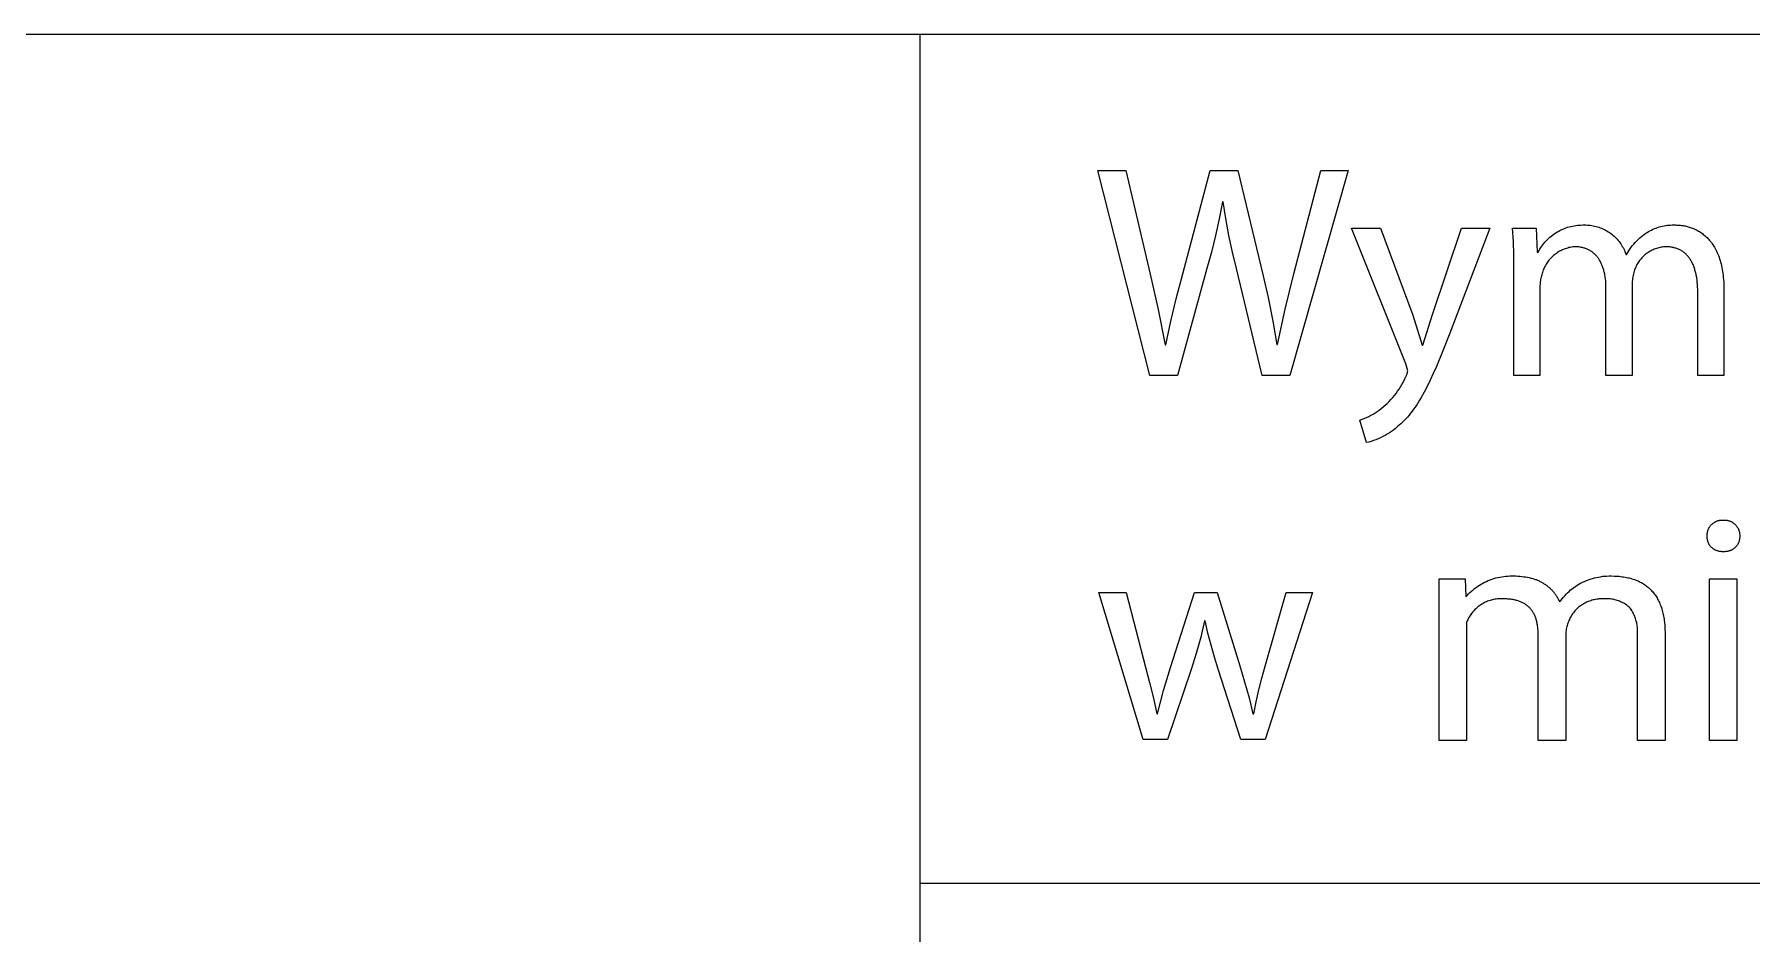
# Model space of a CAD drawing. Header units: millimetres. Extents: x -987 to 2591, y -102 to 2398.
# Drawn here: x 2170.5 to 2372.8, y 192.2 to 298.2 of the extents above; entities that cross this region are included whole.
import ezdxf

# ---------------------------------------------------------------- set-up
doc = ezdxf.new("R2010")
doc.units = ezdxf.units.MM
doc.header["$MEASUREMENT"] = 0
doc.layers.add('Domyślny', color=7, linetype='Continuous', true_color=0x000000)

msp = doc.modelspace()

# ---------------------------------------------------------------- linework, layer by layer
at = {"layer": 'Domyślny', "color": 18, "lineweight": 15, "true_color": 0x000000}
for p, q in [((2587.3, 298.15), (1238.65, 298.15)), ((2274.86, -1.82), (2274.86, 298.15)), ((2301.94, 257.97), (2295.81, 282.11)), ((2295.81, 282.11), (2299.11, 282.11)), ((2299.11, 282.11), (2301.97, 269.9)), ((2305.8, 269.94), (2309.03, 282.11)), ((2309.03, 282.11), (2312.28, 282.11)), ((2312.28, 282.11), (2315.23, 269.86)), ((2325.28, 282.11), (2318.44, 257.97)), ((2318.91, 269.94), (2322.09, 282.11)), ((2322.09, 282.11), (2325.28, 282.11)), ((2310.5, 278.42), (2310.11, 276.43)), ((2310.58, 278.42), (2310.5, 278.42)), ((2310.89, 276.44), (2310.58, 278.42)), ((2310.11, 276.43), (2309.68, 274.46)), ((2311.25, 274.46), (2310.89, 276.44)), ((2332.1, 259.33), (2325.69, 275.31)), ((2325.69, 275.31), (2329.12, 275.31)), ((2329.12, 275.31), (2332.92, 265.06)), ((2335.22, 265.13), (2338.67, 275.31)), ((2341.99, 275.31), (2337.27, 262.95)), ((2338.67, 275.31), (2341.99, 275.31)), ((2344.76, 273.75), (2344.67, 275.31)), ((2344.67, 275.31), (2347.44, 275.31)), ((2347.44, 275.31), (2347.57, 272.5)), ((2350.4, 275.12), (2350.58, 275.2)), ((2350.58, 275.2), (2350.77, 275.28)), ((2350.77, 275.28), (2350.96, 275.35)), ((2350.96, 275.35), (2351.15, 275.42)), ((2351.15, 275.42), (2351.34, 275.47)), ((2351.34, 275.47), (2351.53, 275.53)), ((2351.53, 275.53), (2351.73, 275.57)), ((2351.73, 275.57), (2351.93, 275.61)), ((2351.93, 275.61), (2352.13, 275.64)), ((2352.13, 275.64), (2352.33, 275.67)), ((2352.33, 275.67), (2352.53, 275.68)), ((2352.53, 275.68), (2352.73, 275.69)), ((2352.73, 275.69), (2352.93, 275.7)), ((2352.93, 275.7), (2353.13, 275.7)), ((2353.13, 275.7), (2353.31, 275.7)), ((2353.31, 275.7), (2353.48, 275.69)), ((2353.48, 275.69), (2353.65, 275.68)), ((2353.65, 275.68), (2353.83, 275.66)), ((2353.83, 275.66), (2354, 275.63)), ((2354, 275.63), (2354.17, 275.6)), ((2354.17, 275.6), (2354.34, 275.57)), ((2354.34, 275.57), (2354.51, 275.53)), ((2354.51, 275.53), (2354.67, 275.48)), ((2354.67, 275.48), (2354.84, 275.43)), ((2354.84, 275.43), (2355, 275.37)), ((2355, 275.37), (2355.16, 275.3)), ((2355.16, 275.3), (2355.32, 275.23)), ((2355.32, 275.23), (2355.48, 275.16)), ((2361.04, 275.1), (2361.21, 275.19)), ((2361.21, 275.19), (2361.39, 275.26)), ((2361.39, 275.26), (2361.58, 275.33)), ((2361.58, 275.33), (2361.76, 275.4)), ((2361.76, 275.4), (2361.95, 275.46)), ((2361.95, 275.46), (2362.14, 275.51)), ((2362.14, 275.51), (2362.33, 275.56)), ((2362.33, 275.56), (2362.52, 275.6)), ((2362.52, 275.6), (2362.71, 275.63)), ((2362.71, 275.63), (2362.9, 275.66)), ((2362.9, 275.66), (2363.1, 275.68)), ((2363.1, 275.68), (2363.29, 275.69)), ((2363.29, 275.69), (2363.49, 275.7)), ((2363.49, 275.7), (2363.68, 275.7)), ((2363.68, 275.7), (2363.88, 275.7)), ((2363.88, 275.7), (2363.99, 275.69)), ((2363.99, 275.69), (2364.1, 275.69)), ((2364.1, 275.69), (2364.21, 275.69)), ((2364.21, 275.69), (2364.32, 275.68)), ((2364.32, 275.68), (2364.43, 275.67)), ((2364.43, 275.67), (2364.55, 275.65)), ((2364.55, 275.65), (2364.66, 275.64)), ((2364.66, 275.64), (2364.78, 275.62)), ((2364.78, 275.62), (2364.9, 275.6)), ((2364.9, 275.6), (2365.02, 275.58)), ((2365.02, 275.58), (2365.13, 275.55)), ((2365.13, 275.55), (2365.25, 275.52)), ((2365.25, 275.52), (2365.37, 275.49)), ((2365.37, 275.49), (2365.49, 275.45)), ((2365.49, 275.45), (2365.61, 275.41)), ((2365.61, 275.41), (2365.73, 275.37)), ((2365.73, 275.37), (2365.85, 275.32)), ((2365.85, 275.32), (2365.97, 275.27)), ((2365.97, 275.27), (2366.09, 275.22)), ((2366.09, 275.22), (2366.21, 275.17)), ((2309.68, 274.46), (2309.18, 272.5)), ((2311.67, 272.5), (2311.25, 274.46)), ((2344.81, 272.19), (2344.76, 273.75)), ((2348, 273.02), (2348.11, 273.19)), ((2348.11, 273.19), (2348.23, 273.35)), ((2348.23, 273.35), (2348.35, 273.51)), ((2348.35, 273.51), (2348.48, 273.67)), ((2348.48, 273.67), (2348.62, 273.82)), ((2348.62, 273.82), (2348.76, 273.96)), ((2348.76, 273.96), (2348.9, 274.1)), ((2348.9, 274.1), (2349.05, 274.24)), ((2349.05, 274.24), (2349.21, 274.37)), ((2349.21, 274.37), (2349.37, 274.49)), ((2349.37, 274.49), (2349.53, 274.61)), ((2349.53, 274.61), (2349.7, 274.72)), ((2349.7, 274.72), (2349.87, 274.83)), ((2349.87, 274.83), (2350.04, 274.93)), ((2350.04, 274.93), (2350.22, 275.03)), ((2350.22, 275.03), (2350.4, 275.12)), ((2355.48, 275.16), (2355.63, 275.08)), ((2355.63, 275.08), (2355.78, 274.99)), ((2355.78, 274.99), (2355.93, 274.9)), ((2355.93, 274.9), (2356.07, 274.81)), ((2356.07, 274.81), (2356.22, 274.71)), ((2356.22, 274.71), (2356.35, 274.6)), ((2356.35, 274.6), (2356.49, 274.49)), ((2356.49, 274.49), (2356.62, 274.38)), ((2356.62, 274.38), (2356.75, 274.26)), ((2356.75, 274.26), (2356.87, 274.14)), ((2356.87, 274.14), (2356.99, 274.01)), ((2356.99, 274.01), (2357.1, 273.88)), ((2357.1, 273.88), (2357.21, 273.75)), ((2357.21, 273.75), (2357.31, 273.61)), ((2357.31, 273.61), (2357.41, 273.47)), ((2357.41, 273.47), (2357.51, 273.32)), ((2357.51, 273.32), (2357.6, 273.17)), ((2357.6, 273.17), (2357.68, 273.02)), ((2358.64, 273.07), (2358.8, 273.26)), ((2358.8, 273.26), (2358.96, 273.45)), ((2358.96, 273.45), (2359.12, 273.64)), ((2359.12, 273.64), (2359.3, 273.82)), ((2359.3, 273.82), (2359.47, 274)), ((2359.47, 274), (2359.66, 274.16)), ((2359.66, 274.16), (2359.85, 274.33)), ((2359.85, 274.33), (2360.04, 274.48)), ((2360.04, 274.48), (2360.2, 274.6)), ((2360.2, 274.6), (2360.36, 274.71)), ((2360.36, 274.71), (2360.52, 274.82)), ((2360.52, 274.82), (2360.69, 274.92)), ((2360.69, 274.92), (2360.86, 275.01)), ((2360.86, 275.01), (2361.04, 275.1)), ((2366.21, 275.17), (2366.33, 275.11)), ((2366.33, 275.11), (2366.45, 275.04)), ((2366.45, 275.04), (2366.57, 274.98)), ((2366.57, 274.98), (2366.68, 274.91)), ((2366.68, 274.91), (2366.8, 274.83)), ((2366.8, 274.83), (2366.91, 274.75)), ((2366.91, 274.75), (2367.03, 274.67)), ((2367.03, 274.67), (2367.14, 274.59)), ((2367.14, 274.59), (2367.25, 274.49)), ((2367.25, 274.49), (2367.36, 274.4)), ((2367.36, 274.4), (2367.47, 274.3)), ((2367.47, 274.3), (2367.58, 274.2)), ((2367.58, 274.2), (2367.68, 274.09)), ((2367.68, 274.09), (2367.79, 273.98)), ((2367.79, 273.98), (2367.89, 273.86)), ((2367.89, 273.86), (2367.99, 273.74)), ((2367.99, 273.74), (2368.09, 273.61)), ((2368.09, 273.61), (2368.18, 273.48)), ((2368.18, 273.48), (2368.28, 273.35)), ((2368.28, 273.35), (2368.37, 273.21)), ((2368.37, 273.21), (2368.46, 273.06)), ((2309.18, 272.5), (2308.64, 270.56)), ((2312.14, 270.56), (2311.67, 272.5)), ((2344.82, 270.62), (2344.81, 272.19)), ((2347.57, 272.5), (2347.69, 272.5)), ((2347.69, 272.5), (2347.79, 272.68)), ((2347.79, 272.68), (2347.89, 272.85)), ((2347.89, 272.85), (2348, 273.02)), ((2348.7, 271.18), (2348.62, 271.06)), ((2348.78, 271.31), (2348.7, 271.18)), ((2348.87, 271.43), (2348.78, 271.31)), ((2348.96, 271.54), (2348.87, 271.43)), ((2349.06, 271.66), (2348.96, 271.54)), ((2349.16, 271.77), (2349.06, 271.66)), ((2349.26, 271.88), (2349.16, 271.77)), ((2349.37, 271.98), (2349.26, 271.88)), ((2349.48, 272.08), (2349.37, 271.98)), ((2349.59, 272.17), (2349.48, 272.08)), ((2349.71, 272.27), (2349.59, 272.17)), ((2349.83, 272.35), (2349.71, 272.27)), ((2349.95, 272.44), (2349.83, 272.35)), ((2350.08, 272.52), (2349.95, 272.44)), ((2350.21, 272.59), (2350.08, 272.52)), ((2350.34, 272.66), (2350.21, 272.59)), ((2350.47, 272.73), (2350.34, 272.66)), ((2350.61, 272.79), (2350.47, 272.73)), ((2350.75, 272.84), (2350.61, 272.79)), ((2350.88, 272.89), (2350.75, 272.84)), ((2351.03, 272.94), (2350.88, 272.89)), ((2351.17, 272.98), (2351.03, 272.94)), ((2351.31, 273.02), (2351.17, 272.98)), ((2351.46, 273.05), (2351.31, 273.02)), ((2351.61, 273.07), (2351.46, 273.05)), ((2351.75, 273.1), (2351.61, 273.07)), ((2351.9, 273.11), (2351.75, 273.1)), ((2352.05, 273.12), (2351.9, 273.11)), ((2352.16, 273.12), (2352.05, 273.12)), ((2352.27, 273.12), (2352.16, 273.12)), ((2352.38, 273.11), (2352.27, 273.12)), ((2352.49, 273.1), (2352.38, 273.11)), ((2352.59, 273.09), (2352.49, 273.1)), ((2352.69, 273.07), (2352.59, 273.09)), ((2352.8, 273.05), (2352.69, 273.07)), ((2352.9, 273.03), (2352.8, 273.05)), ((2352.99, 273.01), (2352.9, 273.03)), ((2353.09, 272.98), (2352.99, 273.01)), ((2353.18, 272.95), (2353.09, 272.98)), ((2353.28, 272.92), (2353.18, 272.95)), ((2353.37, 272.88), (2353.28, 272.92)), ((2353.46, 272.85), (2353.37, 272.88)), ((2353.54, 272.81), (2353.46, 272.85)), ((2353.63, 272.77), (2353.54, 272.81)), ((2353.71, 272.72), (2353.63, 272.77)), ((2353.8, 272.67), (2353.71, 272.72)), ((2353.88, 272.62), (2353.8, 272.67)), ((2353.96, 272.57), (2353.88, 272.62)), ((2354.03, 272.52), (2353.96, 272.57)), ((2354.11, 272.46), (2354.03, 272.52)), ((2354.18, 272.4), (2354.11, 272.46)), ((2354.25, 272.34), (2354.18, 272.4)), ((2354.32, 272.28), (2354.25, 272.34)), ((2354.39, 272.21), (2354.32, 272.28)), ((2354.46, 272.14), (2354.39, 272.21)), ((2354.52, 272.07), (2354.46, 272.14)), ((2354.58, 272), (2354.52, 272.07)), ((2354.65, 271.93), (2354.58, 272)), ((2354.71, 271.85), (2354.65, 271.93)), ((2354.76, 271.77), (2354.71, 271.85)), ((2354.82, 271.69), (2354.76, 271.77)), ((2354.87, 271.61), (2354.82, 271.69)), ((2354.92, 271.53), (2354.87, 271.61)), ((2354.98, 271.44), (2354.92, 271.53)), ((2355.02, 271.35), (2354.98, 271.44)), ((2355.07, 271.26), (2355.02, 271.35)), ((2355.12, 271.17), (2355.07, 271.26)), ((2355.16, 271.08), (2355.12, 271.17)), ((2357.68, 273.02), (2357.76, 272.87)), ((2357.76, 272.87), (2357.84, 272.71)), ((2357.84, 272.71), (2357.91, 272.55)), ((2357.91, 272.55), (2357.97, 272.39)), ((2357.97, 272.39), (2358.03, 272.23)), ((2358.03, 272.23), (2358.1, 272.23)), ((2358.1, 272.23), (2358.23, 272.45)), ((2358.23, 272.45), (2358.36, 272.66)), ((2358.36, 272.66), (2358.5, 272.86)), ((2358.5, 272.86), (2358.64, 273.07)), ((2359.39, 271.15), (2359.32, 271.03)), ((2359.47, 271.27), (2359.39, 271.15)), ((2359.55, 271.38), (2359.47, 271.27)), ((2359.63, 271.49), (2359.55, 271.38)), ((2359.71, 271.6), (2359.63, 271.49)), ((2359.8, 271.71), (2359.71, 271.6)), ((2359.89, 271.81), (2359.8, 271.71)), ((2359.99, 271.92), (2359.89, 271.81)), ((2360.09, 272.01), (2359.99, 271.92)), ((2360.19, 272.11), (2360.09, 272.01)), ((2360.3, 272.2), (2360.19, 272.11)), ((2360.41, 272.28), (2360.3, 272.2)), ((2360.52, 272.37), (2360.41, 272.28)), ((2360.63, 272.44), (2360.52, 272.37)), ((2360.75, 272.52), (2360.63, 272.44)), ((2360.87, 272.59), (2360.75, 272.52)), ((2360.99, 272.66), (2360.87, 272.59)), ((2361.12, 272.72), (2360.99, 272.66)), ((2361.24, 272.78), (2361.12, 272.72)), ((2361.37, 272.83), (2361.24, 272.78)), ((2361.5, 272.88), (2361.37, 272.83)), ((2361.63, 272.93), (2361.5, 272.88)), ((2361.77, 272.97), (2361.63, 272.93)), ((2361.9, 273), (2361.77, 272.97)), ((2362.04, 273.03), (2361.9, 273)), ((2362.17, 273.06), (2362.04, 273.03)), ((2362.31, 273.08), (2362.17, 273.06)), ((2362.45, 273.1), (2362.31, 273.08)), ((2362.59, 273.11), (2362.45, 273.1)), ((2362.72, 273.12), (2362.59, 273.11)), ((2362.84, 273.12), (2362.72, 273.12)), ((2362.96, 273.12), (2362.84, 273.12)), ((2363.07, 273.11), (2362.96, 273.12)), ((2363.19, 273.1), (2363.07, 273.11)), ((2363.3, 273.09), (2363.19, 273.1)), ((2363.41, 273.07), (2363.3, 273.09)), ((2363.51, 273.05), (2363.41, 273.07)), ((2363.62, 273.03), (2363.51, 273.05)), ((2363.72, 273.01), (2363.62, 273.03)), ((2363.82, 272.98), (2363.72, 273.01)), ((2363.92, 272.95), (2363.82, 272.98)), ((2364.02, 272.91), (2363.92, 272.95)), ((2364.11, 272.88), (2364.02, 272.91)), ((2364.21, 272.84), (2364.11, 272.88)), ((2364.3, 272.8), (2364.21, 272.84)), ((2364.39, 272.76), (2364.3, 272.8)), ((2364.48, 272.71), (2364.39, 272.76)), ((2364.56, 272.66), (2364.48, 272.71)), ((2364.64, 272.61), (2364.56, 272.66)), ((2364.73, 272.55), (2364.64, 272.61)), ((2364.81, 272.5), (2364.73, 272.55)), ((2364.88, 272.44), (2364.81, 272.5)), ((2364.96, 272.38), (2364.88, 272.44)), ((2365.04, 272.31), (2364.96, 272.38)), ((2365.11, 272.24), (2365.04, 272.31)), ((2365.18, 272.17), (2365.11, 272.24)), ((2365.25, 272.1), (2365.18, 272.17)), ((2365.31, 272.03), (2365.25, 272.1)), ((2365.38, 271.95), (2365.31, 272.03)), ((2365.44, 271.87), (2365.38, 271.95)), ((2365.5, 271.79), (2365.44, 271.87)), ((2365.56, 271.7), (2365.5, 271.79)), ((2365.62, 271.61), (2365.56, 271.7)), ((2365.68, 271.52), (2365.62, 271.61)), ((2365.73, 271.43), (2365.68, 271.52)), ((2365.78, 271.34), (2365.73, 271.43)), ((2365.83, 271.24), (2365.78, 271.34)), ((2365.88, 271.14), (2365.83, 271.24)), ((2365.93, 271.04), (2365.88, 271.14)), ((2368.46, 273.06), (2368.54, 272.91)), ((2368.54, 272.91), (2368.62, 272.75)), ((2368.62, 272.75), (2368.71, 272.59)), ((2368.71, 272.59), (2368.78, 272.43)), ((2368.78, 272.43), (2368.86, 272.26)), ((2368.86, 272.26), (2368.93, 272.08)), ((2368.93, 272.08), (2369, 271.9)), ((2369, 271.9), (2369.06, 271.71)), ((2369.06, 271.71), (2369.12, 271.51)), ((2369.12, 271.51), (2369.18, 271.32)), ((2369.18, 271.32), (2369.23, 271.11)), ((2301.97, 269.9), (2302.92, 265.74)), ((2305.06, 267.16), (2305.8, 269.94)), ((2308.64, 270.56), (2305.2, 257.97)), ((2315.18, 257.97), (2312.14, 270.56)), ((2315.23, 269.86), (2315.87, 267.13)), ((2317.89, 265.78), (2318.91, 269.94)), ((2344.82, 257.97), (2344.82, 270.62)), ((2347.95, 269.14), (2347.93, 269)), ((2347.97, 269.28), (2347.95, 269.14)), ((2348, 269.42), (2347.97, 269.28)), ((2348.03, 269.56), (2348, 269.42)), ((2348.07, 269.69), (2348.03, 269.56)), ((2348.11, 269.83), (2348.07, 269.69)), ((2348.15, 269.97), (2348.11, 269.83)), ((2348.19, 270.11), (2348.15, 269.97)), ((2348.24, 270.25), (2348.19, 270.11)), ((2348.29, 270.39), (2348.24, 270.25)), ((2348.35, 270.53), (2348.29, 270.39)), ((2348.41, 270.66), (2348.35, 270.53)), ((2348.47, 270.8), (2348.41, 270.66)), ((2348.54, 270.93), (2348.47, 270.8)), ((2348.62, 271.06), (2348.54, 270.93)), ((2355.2, 270.98), (2355.16, 271.08)), ((2355.24, 270.88), (2355.2, 270.98)), ((2355.28, 270.79), (2355.24, 270.88)), ((2355.32, 270.69), (2355.28, 270.79)), ((2355.35, 270.58), (2355.32, 270.69)), ((2355.38, 270.48), (2355.35, 270.58)), ((2355.41, 270.37), (2355.38, 270.48)), ((2355.44, 270.27), (2355.41, 270.37)), ((2355.47, 270.16), (2355.44, 270.27)), ((2355.5, 270.05), (2355.47, 270.16)), ((2355.52, 269.94), (2355.5, 270.05)), ((2355.54, 269.83), (2355.52, 269.94)), ((2355.58, 269.6), (2355.54, 269.83)), ((2355.61, 269.36), (2355.58, 269.6)), ((2355.64, 269.12), (2355.61, 269.36)), ((2355.66, 268.87), (2355.64, 269.12)), ((2358.78, 269.22), (2358.76, 269.05)), ((2358.8, 269.4), (2358.78, 269.22)), ((2358.83, 269.57), (2358.8, 269.4)), ((2358.86, 269.75), (2358.83, 269.57)), ((2358.9, 269.92), (2358.86, 269.75)), ((2358.95, 270.09), (2358.9, 269.92)), ((2358.99, 270.26), (2358.95, 270.09)), ((2359.04, 270.4), (2358.99, 270.26)), ((2359.09, 270.53), (2359.04, 270.4)), ((2359.14, 270.65), (2359.09, 270.53)), ((2359.2, 270.78), (2359.14, 270.65)), ((2359.26, 270.91), (2359.2, 270.78)), ((2359.32, 271.03), (2359.26, 270.91)), ((2365.97, 270.93), (2365.93, 271.04)), ((2366.01, 270.83), (2365.97, 270.93)), ((2366.05, 270.72), (2366.01, 270.83)), ((2366.09, 270.61), (2366.05, 270.72)), ((2366.13, 270.5), (2366.09, 270.61)), ((2366.16, 270.38), (2366.13, 270.5)), ((2366.2, 270.26), (2366.16, 270.38)), ((2366.23, 270.14), (2366.2, 270.26)), ((2366.26, 270.02), (2366.23, 270.14)), ((2366.29, 269.9), (2366.26, 270.02)), ((2366.31, 269.77), (2366.29, 269.9)), ((2366.36, 269.51), (2366.31, 269.77)), ((2366.4, 269.24), (2366.36, 269.51)), ((2366.43, 268.97), (2366.4, 269.24)), ((2369.23, 271.11), (2369.28, 270.9)), ((2369.28, 270.9), (2369.33, 270.68)), ((2369.33, 270.68), (2369.37, 270.46)), ((2369.37, 270.46), (2369.41, 270.23)), ((2369.41, 270.23), (2369.45, 270)), ((2369.45, 270), (2369.48, 269.76)), ((2369.48, 269.76), (2369.5, 269.51)), ((2369.5, 269.51), (2369.52, 269.26)), ((2369.52, 269.26), (2369.54, 269)), ((2304.4, 264.37), (2305.06, 267.16)), ((2315.87, 267.13), (2316.43, 264.37)), ((2347.91, 268.71), (2347.9, 268.57)), ((2347.9, 268.57), (2347.9, 268.43)), ((2347.9, 268.43), (2347.9, 257.97)), ((2347.92, 268.86), (2347.91, 268.71)), ((2347.93, 269), (2347.92, 268.86)), ((2355.67, 268.62), (2355.66, 268.87)), ((2355.67, 268.37), (2355.67, 268.62)), ((2355.67, 257.97), (2355.67, 268.37)), ((2358.75, 268.87), (2358.74, 268.69)), ((2358.74, 268.69), (2358.74, 257.97)), ((2358.76, 269.05), (2358.75, 268.87)), ((2366.46, 268.68), (2366.43, 268.97)), ((2366.47, 268.39), (2366.46, 268.68)), ((2366.49, 268.09), (2366.47, 268.39)), ((2366.49, 267.79), (2366.49, 268.09)), ((2366.49, 257.97), (2366.49, 267.79)), ((2369.54, 269), (2369.55, 268.73)), ((2369.55, 268.73), (2369.56, 268.46)), ((2369.56, 268.46), (2369.56, 268.18)), ((2369.56, 268.18), (2369.56, 257.97)), ((2302.92, 265.74), (2303.75, 261.56)), ((2316.98, 261.6), (2317.89, 265.78)), ((2332.92, 265.06), (2334.03, 261.52)), ((2334.1, 261.52), (2335.22, 265.13)), ((2303.83, 261.56), (2304.4, 264.37)), ((2316.43, 264.37), (2316.91, 261.6)), ((2303.75, 261.56), (2303.83, 261.56)), ((2316.91, 261.6), (2316.98, 261.6)), ((2334.03, 261.52), (2334.1, 261.52)), ((2337.27, 262.95), (2336.45, 260.86)), ((2332.32, 258.51), (2332.1, 259.33)), ((2335.69, 259.01), (2335.32, 258.18)), ((2336.45, 260.86), (2335.69, 259.01)), ((2305.2, 257.97), (2301.94, 257.97)), ((2318.44, 257.97), (2315.18, 257.97)), ((2331.64, 256.9), (2331.79, 257.18)), ((2331.79, 257.18), (2331.93, 257.46)), ((2331.93, 257.46), (2332.07, 257.75)), ((2332.07, 257.75), (2332.1, 257.81)), ((2332.1, 257.81), (2332.13, 257.88)), ((2332.13, 257.88), (2332.16, 257.95)), ((2332.16, 257.95), (2332.19, 258.01)), ((2332.19, 258.01), (2332.21, 258.08)), ((2332.21, 258.08), (2332.24, 258.15)), ((2332.24, 258.15), (2332.26, 258.22)), ((2332.26, 258.22), (2332.28, 258.29)), ((2332.28, 258.29), (2332.29, 258.37)), ((2332.29, 258.37), (2332.3, 258.44)), ((2332.3, 258.44), (2332.32, 258.51)), ((2334.96, 257.4), (2334.6, 256.67)), ((2335.32, 258.18), (2334.96, 257.4)), ((2347.9, 257.97), (2344.82, 257.97)), ((2358.74, 257.97), (2355.67, 257.97)), ((2369.56, 257.97), (2366.49, 257.97)), ((2330.12, 254.89), (2330.33, 255.12)), ((2330.33, 255.12), (2330.55, 255.35)), ((2330.55, 255.35), (2330.75, 255.6)), ((2330.75, 255.6), (2330.94, 255.85)), ((2330.94, 255.85), (2331.13, 256.1)), ((2331.13, 256.1), (2331.31, 256.36)), ((2331.31, 256.36), (2331.48, 256.63)), ((2331.48, 256.63), (2331.64, 256.9)), ((2333.72, 255.07), (2333.54, 254.78)), ((2333.9, 255.37), (2333.72, 255.07)), ((2334.25, 256), (2333.9, 255.37)), ((2334.6, 256.67), (2334.25, 256)), ((2327.2, 252.91), (2327.47, 253.02)), ((2327.47, 253.02), (2327.73, 253.14)), ((2327.73, 253.14), (2327.98, 253.28)), ((2327.98, 253.28), (2328.24, 253.42)), ((2328.24, 253.42), (2328.49, 253.57)), ((2328.49, 253.57), (2328.73, 253.72)), ((2328.73, 253.72), (2328.96, 253.89)), ((2328.96, 253.89), (2329.2, 254.06)), ((2329.2, 254.06), (2329.42, 254.25)), ((2329.42, 254.25), (2329.66, 254.45)), ((2329.66, 254.45), (2329.89, 254.67)), ((2329.89, 254.67), (2330.12, 254.89)), ((2332.28, 253.07), (2332.09, 252.86)), ((2332.47, 253.28), (2332.28, 253.07)), ((2332.65, 253.51), (2332.47, 253.28)), ((2332.83, 253.74), (2332.65, 253.51)), ((2333.01, 253.99), (2332.83, 253.74)), ((2333.19, 254.24), (2333.01, 253.99)), ((2333.37, 254.51), (2333.19, 254.24)), ((2333.54, 254.78), (2333.37, 254.51)), ((2326.66, 252.71), (2326.93, 252.8)), ((2327.44, 250.05), (2326.66, 252.71)), ((2326.93, 252.8), (2327.2, 252.91)), ((2329.64, 250.89), (2329.38, 250.76)), ((2329.9, 251.04), (2329.64, 250.89)), ((2330.15, 251.2), (2329.9, 251.04)), ((2330.39, 251.36), (2330.15, 251.2)), ((2330.63, 251.53), (2330.39, 251.36)), ((2330.87, 251.72), (2330.63, 251.53)), ((2331.09, 251.9), (2330.87, 251.72)), ((2331.31, 252.1), (2331.09, 251.9)), ((2331.51, 252.28), (2331.31, 252.1)), ((2331.71, 252.46), (2331.51, 252.28)), ((2331.9, 252.66), (2331.71, 252.46)), ((2332.09, 252.86), (2331.9, 252.66)), ((2327.73, 250.12), (2327.44, 250.05)), ((2328.01, 250.2), (2327.73, 250.12)), ((2328.29, 250.3), (2328.01, 250.2)), ((2328.57, 250.4), (2328.29, 250.3)), ((2328.85, 250.51), (2328.57, 250.4)), ((2329.12, 250.63), (2328.85, 250.51)), ((2329.38, 250.76), (2329.12, 250.63)), ((2301.15, 215.08), (2295.92, 232.41)), ((2295.92, 232.41), (2299.15, 232.41)), ((2299.15, 232.41), (2301.43, 223.61)), ((2304.37, 223.57), (2307.21, 232.41)), ((2307.21, 232.41), (2309.85, 232.41)), ((2309.85, 232.41), (2312.53, 223.75)), ((2315.51, 223.72), (2317.98, 232.41)), ((2321.1, 232.41), (2315.51, 215.08)), ((2317.98, 232.41), (2321.1, 232.41)), ((2308.39, 229.05), (2307.93, 227.12)), ((2308.46, 229.05), (2308.39, 229.05)), ((2308.78, 227.62), (2308.46, 229.05)), ((2307.93, 227.12), (2307.4, 225.21)), ((2309.15, 226.19), (2308.78, 227.62)), ((2307.4, 225.21), (2306.81, 223.31)), ((2309.55, 224.77), (2309.15, 226.19)), ((2309.99, 223.36), (2309.55, 224.77)), ((2301.43, 223.61), (2301.91, 221.78)), ((2303.55, 220.85), (2304.37, 223.57)), ((2306.81, 223.31), (2304.01, 215.08)), ((2312.65, 215.08), (2309.99, 223.36)), ((2312.53, 223.75), (2313.1, 221.88)), ((2315.12, 222.32), (2315.51, 223.72)), ((2301.91, 221.78), (2302.35, 219.94)), ((2302.83, 218.09), (2303.55, 220.85)), ((2313.1, 221.88), (2313.62, 219.99)), ((2314.46, 219.51), (2314.77, 220.92)), ((2314.77, 220.92), (2315.12, 222.32)), ((2302.35, 219.94), (2302.74, 218.09)), ((2313.62, 219.99), (2314.08, 218.09)), ((2314.19, 218.09), (2314.46, 219.51)), ((2302.74, 218.09), (2302.83, 218.09)), ((2314.08, 218.09), (2314.19, 218.09)), ((2304.01, 215.08), (2301.15, 215.08)), ((2315.51, 215.08), (2312.65, 215.08)), ((2274.86, 198.17), (2587.31, 198.17))]:
    msp.add_line(p, q, dxfattribs=at)
at = {"layer": 'Domyślny'}
for p, q in [((2368.64, 240.77), (2368.7, 240.79)), ((2368.7, 240.79), (2368.76, 240.82)), ((2368.76, 240.82), (2368.82, 240.84)), ((2368.82, 240.84), (2368.88, 240.86)), ((2368.88, 240.86), (2368.94, 240.87)), ((2368.94, 240.87), (2369, 240.89)), ((2369, 240.89), (2369.06, 240.9)), ((2369.06, 240.9), (2369.13, 240.91)), ((2369.13, 240.91), (2369.19, 240.91)), ((2369.19, 240.91), (2369.25, 240.92)), ((2369.25, 240.92), (2369.31, 240.92)), ((2369.31, 240.92), (2369.38, 240.92)), ((2369.38, 240.92), (2369.44, 240.92)), ((2369.44, 240.92), (2369.5, 240.92)), ((2369.5, 240.92), (2369.57, 240.92)), ((2369.57, 240.92), (2369.63, 240.92)), ((2369.63, 240.92), (2369.69, 240.92)), ((2369.69, 240.92), (2369.76, 240.92)), ((2369.76, 240.92), (2369.82, 240.91)), ((2369.82, 240.91), (2369.88, 240.91)), ((2369.88, 240.91), (2369.95, 240.9)), ((2369.95, 240.9), (2370.01, 240.89)), ((2370.01, 240.89), (2370.07, 240.87)), ((2370.07, 240.87), (2370.13, 240.85)), ((2370.13, 240.85), (2370.19, 240.84)), ((2370.19, 240.84), (2370.25, 240.82)), ((2370.25, 240.82), (2370.31, 240.79)), ((2370.31, 240.79), (2370.37, 240.77)), ((2367.59, 239.18), (2367.6, 239.24)), ((2367.59, 239.11), (2367.59, 239.18)), ((2367.59, 239.05), (2367.59, 239.11)), ((2367.59, 238.98), (2367.59, 239.05)), ((2367.59, 238.92), (2367.59, 238.98)), ((2367.6, 238.86), (2367.59, 238.92)), ((2367.6, 239.31), (2367.61, 239.37)), ((2367.6, 239.24), (2367.6, 239.31)), ((2367.6, 238.8), (2367.6, 238.86)), ((2367.61, 238.73), (2367.6, 238.8)), ((2367.61, 239.37), (2367.62, 239.44)), ((2367.62, 239.44), (2367.63, 239.5)), ((2367.63, 239.5), (2367.65, 239.57)), ((2367.65, 239.57), (2367.67, 239.63)), ((2367.67, 239.63), (2367.69, 239.69)), ((2367.69, 239.69), (2367.71, 239.76)), ((2367.71, 239.76), (2367.73, 239.82)), ((2367.73, 239.82), (2367.76, 239.88)), ((2367.76, 239.88), (2367.78, 239.94)), ((2367.78, 239.94), (2367.81, 240)), ((2367.81, 240), (2367.84, 240.06)), ((2367.84, 240.06), (2367.88, 240.11)), ((2367.88, 240.11), (2367.91, 240.17)), ((2367.91, 240.17), (2367.95, 240.22)), ((2367.95, 240.22), (2367.99, 240.27)), ((2367.99, 240.27), (2368.03, 240.33)), ((2368.03, 240.33), (2368.07, 240.38)), ((2368.07, 240.38), (2368.12, 240.42)), ((2368.12, 240.42), (2368.17, 240.46)), ((2368.17, 240.46), (2368.21, 240.5)), ((2368.21, 240.5), (2368.26, 240.54)), ((2368.26, 240.54), (2368.31, 240.58)), ((2368.31, 240.58), (2368.37, 240.62)), ((2368.37, 240.62), (2368.42, 240.65)), ((2368.42, 240.65), (2368.47, 240.68)), ((2368.47, 240.68), (2368.53, 240.72)), ((2368.53, 240.72), (2368.58, 240.74)), ((2368.58, 240.74), (2368.64, 240.77)), ((2370.37, 240.77), (2370.43, 240.74)), ((2370.43, 240.74), (2370.49, 240.71)), ((2370.49, 240.71), (2370.54, 240.68)), ((2370.54, 240.68), (2370.6, 240.65)), ((2370.6, 240.65), (2370.65, 240.62)), ((2370.65, 240.62), (2370.7, 240.58)), ((2370.7, 240.58), (2370.75, 240.54)), ((2370.75, 240.54), (2370.8, 240.5)), ((2370.8, 240.5), (2370.85, 240.46)), ((2370.85, 240.46), (2370.9, 240.42)), ((2370.9, 240.42), (2370.94, 240.38)), ((2370.94, 240.38), (2370.99, 240.33)), ((2370.99, 240.33), (2371.03, 240.28)), ((2371.03, 240.28), (2371.07, 240.22)), ((2371.07, 240.22), (2371.11, 240.17)), ((2371.11, 240.17), (2371.14, 240.11)), ((2371.14, 240.11), (2371.18, 240.06)), ((2371.18, 240.06), (2371.21, 240)), ((2371.21, 240), (2371.24, 239.94)), ((2371.24, 239.94), (2371.27, 239.88)), ((2371.27, 239.88), (2371.29, 239.82)), ((2371.29, 239.82), (2371.32, 239.76)), ((2371.32, 239.76), (2371.34, 239.7)), ((2371.34, 239.7), (2371.36, 239.63)), ((2371.36, 239.63), (2371.37, 239.57)), ((2371.37, 239.57), (2371.39, 239.5)), ((2371.39, 239.5), (2371.4, 239.44)), ((2371.4, 239.44), (2371.41, 239.37)), ((2371.41, 239.37), (2371.42, 239.31)), ((2371.42, 239.31), (2371.43, 239.24)), ((2371.43, 238.86), (2371.42, 238.8)), ((2371.42, 238.8), (2371.42, 238.73)), ((2371.43, 239.24), (2371.43, 239.18)), ((2371.43, 239.18), (2371.43, 239.11)), ((2371.43, 239.11), (2371.43, 239.05)), ((2371.43, 239.05), (2371.43, 238.98)), ((2371.43, 238.98), (2371.43, 238.92)), ((2371.43, 238.92), (2371.43, 238.86)), ((2367.62, 238.67), (2367.61, 238.73)), ((2367.63, 238.61), (2367.62, 238.67)), ((2367.64, 238.55), (2367.63, 238.61)), ((2367.66, 238.49), (2367.64, 238.55)), ((2367.68, 238.43), (2367.66, 238.49)), ((2367.69, 238.37), (2367.68, 238.43)), ((2367.72, 238.31), (2367.69, 238.37)), ((2367.74, 238.25), (2367.72, 238.31)), ((2367.77, 238.2), (2367.74, 238.25)), ((2367.79, 238.14), (2367.77, 238.2)), ((2367.82, 238.09), (2367.79, 238.14)), ((2367.85, 238.03), (2367.82, 238.09)), ((2367.89, 237.98), (2367.85, 238.03)), ((2367.92, 237.93), (2367.89, 237.98)), ((2367.96, 237.88), (2367.92, 237.93)), ((2367.99, 237.83), (2367.96, 237.88)), ((2368.03, 237.78), (2367.99, 237.83)), ((2368.07, 237.73), (2368.03, 237.78)), ((2368.12, 237.69), (2368.07, 237.73)), ((2368.17, 237.65), (2368.12, 237.69)), ((2368.22, 237.61), (2368.17, 237.65)), ((2368.26, 237.57), (2368.22, 237.61)), ((2368.32, 237.53), (2368.26, 237.57)), ((2368.37, 237.5), (2368.32, 237.53)), ((2368.42, 237.46), (2368.37, 237.5)), ((2368.48, 237.43), (2368.42, 237.46)), ((2368.53, 237.4), (2368.48, 237.43)), ((2368.59, 237.38), (2368.53, 237.4)), ((2368.65, 237.35), (2368.59, 237.38)), ((2368.7, 237.33), (2368.65, 237.35)), ((2368.76, 237.31), (2368.7, 237.33)), ((2368.82, 237.29), (2368.76, 237.31)), ((2368.88, 237.27), (2368.82, 237.29)), ((2368.94, 237.25), (2368.88, 237.27)), ((2369, 237.24), (2368.94, 237.25)), ((2369.07, 237.23), (2369, 237.24)), ((2369.13, 237.22), (2369.07, 237.23)), ((2369.19, 237.21), (2369.13, 237.22)), ((2369.25, 237.21), (2369.19, 237.21)), ((2369.32, 237.2), (2369.25, 237.21)), ((2369.38, 237.2), (2369.32, 237.2)), ((2369.44, 237.2), (2369.38, 237.2)), ((2369.5, 237.21), (2369.44, 237.2)), ((2369.57, 237.2), (2369.5, 237.21)), ((2369.63, 237.2), (2369.57, 237.2)), ((2369.69, 237.2), (2369.63, 237.2)), ((2369.76, 237.21), (2369.69, 237.2)), ((2369.82, 237.21), (2369.76, 237.21)), ((2369.88, 237.22), (2369.82, 237.21)), ((2369.94, 237.23), (2369.88, 237.22)), ((2370.01, 237.24), (2369.94, 237.23)), ((2370.07, 237.25), (2370.01, 237.24)), ((2370.13, 237.27), (2370.07, 237.25)), ((2370.19, 237.29), (2370.13, 237.27)), ((2370.25, 237.31), (2370.19, 237.29)), ((2370.31, 237.33), (2370.25, 237.31)), ((2370.37, 237.35), (2370.31, 237.33)), ((2370.43, 237.38), (2370.37, 237.35)), ((2370.48, 237.4), (2370.43, 237.38)), ((2370.54, 237.43), (2370.48, 237.4)), ((2370.59, 237.46), (2370.54, 237.43)), ((2370.65, 237.5), (2370.59, 237.46)), ((2370.7, 237.53), (2370.65, 237.5)), ((2370.75, 237.57), (2370.7, 237.53)), ((2370.8, 237.61), (2370.75, 237.57)), ((2370.85, 237.65), (2370.8, 237.61)), ((2370.9, 237.69), (2370.85, 237.65)), ((2370.94, 237.73), (2370.9, 237.69)), ((2370.98, 237.78), (2370.94, 237.73)), ((2371.02, 237.83), (2370.98, 237.78)), ((2371.06, 237.88), (2371.02, 237.83)), ((2371.1, 237.93), (2371.06, 237.88)), ((2371.13, 237.98), (2371.1, 237.93)), ((2371.17, 238.03), (2371.13, 237.98)), ((2371.2, 238.09), (2371.17, 238.03)), ((2371.23, 238.14), (2371.2, 238.09)), ((2371.26, 238.2), (2371.23, 238.14)), ((2371.28, 238.25), (2371.26, 238.2)), ((2371.31, 238.31), (2371.28, 238.25)), ((2371.33, 238.37), (2371.31, 238.31)), ((2371.35, 238.43), (2371.33, 238.37)), ((2371.37, 238.49), (2371.35, 238.43)), ((2371.38, 238.55), (2371.37, 238.49)), ((2371.39, 238.61), (2371.38, 238.55)), ((2371.41, 238.67), (2371.39, 238.61)), ((2371.42, 238.73), (2371.41, 238.67)), ((2336.01, 214.94), (2336.01, 234)), ((2336.01, 234), (2339.08, 234)), ((2339.08, 234), (2339.17, 231.87)), ((2339.83, 232.55), (2340.01, 232.71)), ((2340.01, 232.71), (2340.19, 232.85)), ((2340.19, 232.85), (2340.38, 233)), ((2340.38, 233), (2340.57, 233.13)), ((2340.57, 233.13), (2340.77, 233.26)), ((2340.77, 233.26), (2340.97, 233.38)), ((2340.97, 233.38), (2341.17, 233.5)), ((2341.17, 233.5), (2341.38, 233.61)), ((2341.38, 233.61), (2341.59, 233.71)), ((2341.59, 233.71), (2341.81, 233.8)), ((2341.81, 233.8), (2342.03, 233.89)), ((2342.03, 233.89), (2342.25, 233.97)), ((2342.25, 233.97), (2342.48, 234.04)), ((2342.48, 234.04), (2342.7, 234.11)), ((2342.7, 234.11), (2342.93, 234.17)), ((2342.93, 234.17), (2343.16, 234.21)), ((2343.16, 234.21), (2343.39, 234.26)), ((2343.39, 234.26), (2343.63, 234.29)), ((2343.63, 234.29), (2343.86, 234.32)), ((2343.86, 234.32), (2344.1, 234.33)), ((2344.1, 234.33), (2344.33, 234.34)), ((2344.33, 234.34), (2344.57, 234.35)), ((2344.57, 234.35), (2344.8, 234.34)), ((2344.8, 234.34), (2345.05, 234.34)), ((2345.05, 234.34), (2345.29, 234.33)), ((2345.29, 234.33), (2345.53, 234.31)), ((2345.53, 234.31), (2345.76, 234.29)), ((2345.76, 234.29), (2345.99, 234.26)), ((2345.99, 234.26), (2346.21, 234.23)), ((2346.21, 234.23), (2346.43, 234.19)), ((2346.43, 234.19), (2346.64, 234.15)), ((2346.64, 234.15), (2346.84, 234.1)), ((2346.84, 234.1), (2347.05, 234.04)), ((2347.05, 234.04), (2347.24, 233.98)), ((2347.24, 233.98), (2347.34, 233.94)), ((2347.34, 233.94), (2347.43, 233.91)), ((2347.43, 233.91), (2347.53, 233.87)), ((2347.53, 233.87), (2347.62, 233.83)), ((2347.62, 233.83), (2347.71, 233.79)), ((2347.71, 233.79), (2347.8, 233.75)), ((2347.8, 233.75), (2347.89, 233.71)), ((2347.89, 233.71), (2347.98, 233.67)), ((2347.98, 233.67), (2348.07, 233.62)), ((2348.07, 233.62), (2348.15, 233.57)), ((2348.15, 233.57), (2348.24, 233.53)), ((2348.24, 233.53), (2348.32, 233.47)), ((2348.32, 233.47), (2348.4, 233.42)), ((2348.4, 233.42), (2348.48, 233.37)), ((2348.48, 233.37), (2348.56, 233.32)), ((2348.56, 233.32), (2348.64, 233.26)), ((2348.64, 233.26), (2348.71, 233.2)), ((2348.71, 233.2), (2348.79, 233.14)), ((2348.79, 233.14), (2348.86, 233.08)), ((2348.86, 233.08), (2348.94, 233.02)), ((2348.94, 233.02), (2349.01, 232.96)), ((2349.01, 232.96), (2349.08, 232.89)), ((2349.08, 232.89), (2349.15, 232.83)), ((2349.15, 232.83), (2349.22, 232.76)), ((2349.22, 232.76), (2349.28, 232.69)), ((2349.28, 232.69), (2349.35, 232.62)), ((2351.33, 232.53), (2351.51, 232.69)), ((2351.51, 232.69), (2351.7, 232.84)), ((2351.7, 232.84), (2351.89, 232.98)), ((2351.89, 232.98), (2352.08, 233.12)), ((2352.08, 233.12), (2352.28, 233.25)), ((2352.28, 233.25), (2352.48, 233.38)), ((2352.48, 233.38), (2352.69, 233.49)), ((2352.69, 233.49), (2352.91, 233.61)), ((2352.91, 233.61), (2353.14, 233.71)), ((2353.14, 233.71), (2353.37, 233.81)), ((2353.37, 233.81), (2353.6, 233.9)), ((2353.6, 233.9), (2353.83, 233.98)), ((2353.83, 233.98), (2354.07, 234.05)), ((2354.07, 234.05), (2354.31, 234.12)), ((2354.31, 234.12), (2354.55, 234.18)), ((2354.55, 234.18), (2354.8, 234.22)), ((2354.8, 234.22), (2355.04, 234.26)), ((2355.04, 234.26), (2355.29, 234.3)), ((2355.29, 234.3), (2355.54, 234.32)), ((2355.54, 234.32), (2355.78, 234.33)), ((2355.78, 234.33), (2356.03, 234.34)), ((2356.03, 234.34), (2356.28, 234.34)), ((2356.28, 234.34), (2356.66, 234.33)), ((2356.66, 234.33), (2356.85, 234.32)), ((2356.85, 234.32), (2357.04, 234.31)), ((2357.04, 234.31), (2357.22, 234.3)), ((2357.22, 234.3), (2357.4, 234.28)), ((2357.4, 234.28), (2357.57, 234.26)), ((2357.57, 234.26), (2357.75, 234.24)), ((2357.75, 234.24), (2357.92, 234.21)), ((2357.92, 234.21), (2358.08, 234.18)), ((2358.08, 234.18), (2358.25, 234.14)), ((2358.25, 234.14), (2358.41, 234.11)), ((2358.41, 234.11), (2358.56, 234.07)), ((2358.56, 234.07), (2358.72, 234.02)), ((2358.72, 234.02), (2358.87, 233.97)), ((2358.87, 233.97), (2359.02, 233.92)), ((2359.02, 233.92), (2359.17, 233.87)), ((2359.17, 233.87), (2359.31, 233.81)), ((2359.31, 233.81), (2359.45, 233.75)), ((2359.45, 233.75), (2359.58, 233.69)), ((2359.58, 233.69), (2359.72, 233.62)), ((2359.72, 233.62), (2359.85, 233.56)), ((2359.85, 233.56), (2359.98, 233.48)), ((2359.98, 233.48), (2360.1, 233.41)), ((2360.1, 233.41), (2360.22, 233.33)), ((2360.22, 233.33), (2360.34, 233.24)), ((2360.34, 233.24), (2360.46, 233.16)), ((2360.46, 233.16), (2360.57, 233.07)), ((2360.57, 233.07), (2360.68, 232.98)), ((2360.68, 232.98), (2360.79, 232.88)), ((2360.79, 232.88), (2360.89, 232.78)), ((2360.89, 232.78), (2360.99, 232.68)), ((2367.86, 214.94), (2367.86, 234)), ((2367.86, 234), (2371.1, 234)), ((2371.1, 234), (2371.1, 214.94)), ((2339.17, 231.87), (2339.33, 232.05)), ((2339.33, 232.05), (2339.49, 232.22)), ((2339.49, 232.22), (2339.65, 232.39)), ((2339.65, 232.39), (2339.83, 232.55)), ((2340.57, 230.69), (2340.45, 230.59)), ((2340.69, 230.78), (2340.57, 230.69)), ((2340.81, 230.87), (2340.69, 230.78)), ((2340.93, 230.95), (2340.81, 230.87)), ((2341.06, 231.03), (2340.93, 230.95)), ((2341.19, 231.1), (2341.06, 231.03)), ((2341.32, 231.17), (2341.19, 231.1)), ((2341.45, 231.24), (2341.32, 231.17)), ((2341.59, 231.3), (2341.45, 231.24)), ((2341.73, 231.36), (2341.59, 231.3)), ((2341.87, 231.41), (2341.73, 231.36)), ((2342.01, 231.46), (2341.87, 231.41)), ((2342.15, 231.5), (2342.01, 231.46)), ((2342.3, 231.53), (2342.15, 231.5)), ((2342.44, 231.57), (2342.3, 231.53)), ((2342.59, 231.59), (2342.44, 231.57)), ((2342.74, 231.62), (2342.59, 231.59)), ((2342.88, 231.63), (2342.74, 231.62)), ((2343.03, 231.64), (2342.88, 231.63)), ((2343.18, 231.65), (2343.03, 231.64)), ((2343.33, 231.65), (2343.18, 231.65)), ((2343.48, 231.65), (2343.33, 231.65)), ((2343.63, 231.64), (2343.48, 231.65)), ((2343.88, 231.64), (2343.63, 231.64)), ((2344, 231.63), (2343.88, 231.64)), ((2344.12, 231.62), (2344, 231.63)), ((2344.24, 231.61), (2344.12, 231.62)), ((2344.35, 231.6), (2344.24, 231.61)), ((2344.47, 231.59), (2344.35, 231.6)), ((2344.58, 231.57), (2344.47, 231.59)), ((2344.69, 231.56), (2344.58, 231.57)), ((2344.8, 231.54), (2344.69, 231.56)), ((2344.9, 231.52), (2344.8, 231.54)), ((2345.01, 231.49), (2344.9, 231.52)), ((2345.11, 231.47), (2345.01, 231.49)), ((2345.21, 231.44), (2345.11, 231.47)), ((2345.31, 231.41), (2345.21, 231.44)), ((2345.4, 231.38), (2345.31, 231.41)), ((2345.5, 231.35), (2345.4, 231.38)), ((2345.59, 231.31), (2345.5, 231.35)), ((2345.68, 231.27), (2345.59, 231.31)), ((2345.77, 231.23), (2345.68, 231.27)), ((2345.85, 231.19), (2345.77, 231.23)), ((2345.94, 231.15), (2345.85, 231.19)), ((2346.02, 231.1), (2345.94, 231.15)), ((2346.1, 231.05), (2346.02, 231.1)), ((2346.18, 231), (2346.1, 231.05)), ((2346.25, 230.95), (2346.18, 231)), ((2346.33, 230.9), (2346.25, 230.95)), ((2346.4, 230.84), (2346.33, 230.9)), ((2346.47, 230.78), (2346.4, 230.84)), ((2346.54, 230.72), (2346.47, 230.78)), ((2346.61, 230.66), (2346.54, 230.72)), ((2346.67, 230.6), (2346.61, 230.66)), ((2349.35, 232.62), (2349.41, 232.54)), ((2349.41, 232.54), (2349.48, 232.47)), ((2349.48, 232.47), (2349.54, 232.39)), ((2349.54, 232.39), (2349.6, 232.32)), ((2349.6, 232.32), (2349.66, 232.24)), ((2349.66, 232.24), (2349.72, 232.16)), ((2349.72, 232.16), (2349.77, 232.08)), ((2349.77, 232.08), (2349.83, 231.99)), ((2349.83, 231.99), (2349.88, 231.91)), ((2349.88, 231.91), (2349.93, 231.82)), ((2349.93, 231.82), (2349.99, 231.74)), ((2349.99, 231.74), (2350.04, 231.65)), ((2350.04, 231.65), (2350.13, 231.46)), ((2350.13, 231.46), (2350.23, 231.28)), ((2350.23, 231.28), (2350.37, 231.47)), ((2350.37, 231.47), (2350.51, 231.66)), ((2350.51, 231.66), (2350.66, 231.84)), ((2350.66, 231.84), (2350.82, 232.02)), ((2350.82, 232.02), (2350.99, 232.2)), ((2350.99, 232.2), (2351.15, 232.37)), ((2351.15, 232.37), (2351.33, 232.53)), ((2352.56, 230.74), (2352.44, 230.65)), ((2352.68, 230.83), (2352.56, 230.74)), ((2352.8, 230.92), (2352.68, 230.83)), ((2352.93, 231), (2352.8, 230.92)), ((2353.05, 231.07), (2352.93, 231)), ((2353.18, 231.15), (2353.05, 231.07)), ((2353.32, 231.21), (2353.18, 231.15)), ((2353.45, 231.28), (2353.32, 231.21)), ((2353.59, 231.33), (2353.45, 231.28)), ((2353.73, 231.39), (2353.59, 231.33)), ((2353.87, 231.43), (2353.73, 231.39)), ((2354.01, 231.48), (2353.87, 231.43)), ((2354.15, 231.52), (2354.01, 231.48)), ((2354.3, 231.55), (2354.15, 231.52)), ((2354.45, 231.58), (2354.3, 231.55)), ((2354.59, 231.6), (2354.45, 231.58)), ((2354.74, 231.62), (2354.59, 231.6)), ((2354.89, 231.63), (2354.74, 231.62)), ((2355.04, 231.64), (2354.89, 231.63)), ((2355.18, 231.64), (2355.04, 231.64)), ((2355.33, 231.64), (2355.18, 231.64)), ((2355.47, 231.65), (2355.33, 231.64)), ((2355.61, 231.66), (2355.47, 231.65)), ((2355.76, 231.66), (2355.61, 231.66)), ((2355.9, 231.66), (2355.76, 231.66)), ((2356.04, 231.65), (2355.9, 231.66)), ((2356.18, 231.64), (2356.04, 231.65)), ((2356.32, 231.62), (2356.18, 231.64)), ((2356.46, 231.6), (2356.32, 231.62)), ((2356.59, 231.57), (2356.46, 231.6)), ((2356.73, 231.54), (2356.59, 231.57)), ((2356.87, 231.5), (2356.73, 231.54)), ((2357, 231.46), (2356.87, 231.5)), ((2357.13, 231.41), (2357, 231.46)), ((2357.27, 231.36), (2357.13, 231.41)), ((2357.4, 231.31), (2357.27, 231.36)), ((2357.52, 231.25), (2357.4, 231.31)), ((2357.65, 231.19), (2357.52, 231.25)), ((2357.77, 231.12), (2357.65, 231.19)), ((2357.89, 231.05), (2357.77, 231.12)), ((2358.01, 230.97), (2357.89, 231.05)), ((2358.13, 230.89), (2358.01, 230.97)), ((2358.24, 230.8), (2358.13, 230.89)), ((2358.35, 230.72), (2358.24, 230.8)), ((2358.46, 230.62), (2358.35, 230.72)), ((2360.99, 232.68), (2361.09, 232.57)), ((2361.09, 232.57), (2361.18, 232.47)), ((2361.18, 232.47), (2361.28, 232.35)), ((2361.28, 232.35), (2361.37, 232.24)), ((2361.37, 232.24), (2361.45, 232.12)), ((2361.45, 232.12), (2361.53, 232)), ((2361.53, 232), (2361.61, 231.87)), ((2361.61, 231.87), (2361.69, 231.75)), ((2361.69, 231.75), (2361.76, 231.62)), ((2361.76, 231.62), (2361.83, 231.48)), ((2361.83, 231.48), (2361.9, 231.34)), ((2361.9, 231.34), (2361.97, 231.2)), ((2361.97, 231.2), (2362.03, 231.06)), ((2362.03, 231.06), (2362.09, 230.91)), ((2362.09, 230.91), (2362.14, 230.76)), ((2362.14, 230.76), (2362.2, 230.61)), ((2339.32, 229.04), (2339.26, 228.9)), ((2339.26, 228.9), (2339.26, 214.94)), ((2339.38, 229.17), (2339.32, 229.04)), ((2339.45, 229.31), (2339.38, 229.17)), ((2339.52, 229.44), (2339.45, 229.31)), ((2339.59, 229.57), (2339.52, 229.44)), ((2339.67, 229.69), (2339.59, 229.57)), ((2339.76, 229.82), (2339.67, 229.69)), ((2339.84, 229.94), (2339.76, 229.82)), ((2339.94, 230.06), (2339.84, 229.94)), ((2340.03, 230.17), (2339.94, 230.06)), ((2340.13, 230.28), (2340.03, 230.17)), ((2340.24, 230.39), (2340.13, 230.28)), ((2340.34, 230.49), (2340.24, 230.39)), ((2340.45, 230.59), (2340.34, 230.49)), ((2346.73, 230.53), (2346.67, 230.6)), ((2346.79, 230.46), (2346.73, 230.53)), ((2346.85, 230.39), (2346.79, 230.46)), ((2346.91, 230.32), (2346.85, 230.39)), ((2346.96, 230.25), (2346.91, 230.32)), ((2347.01, 230.17), (2346.96, 230.25)), ((2347.06, 230.09), (2347.01, 230.17)), ((2347.11, 230.01), (2347.06, 230.09)), ((2347.16, 229.93), (2347.11, 230.01)), ((2347.2, 229.84), (2347.16, 229.93)), ((2347.25, 229.76), (2347.2, 229.84)), ((2347.29, 229.67), (2347.25, 229.76)), ((2347.33, 229.58), (2347.29, 229.67)), ((2347.36, 229.49), (2347.33, 229.58)), ((2347.4, 229.39), (2347.36, 229.49)), ((2347.43, 229.29), (2347.4, 229.39)), ((2347.46, 229.2), (2347.43, 229.29)), ((2347.49, 229.09), (2347.46, 229.2)), ((2347.52, 228.99), (2347.49, 229.09)), ((2347.54, 228.89), (2347.52, 228.99)), ((2347.56, 228.78), (2347.54, 228.89)), ((2347.58, 228.67), (2347.56, 228.78)), ((2347.6, 228.56), (2347.58, 228.67)), ((2351.14, 228.66), (2351.1, 228.52)), ((2351.19, 228.8), (2351.14, 228.66)), ((2351.24, 228.94), (2351.19, 228.8)), ((2351.3, 229.08), (2351.24, 228.94)), ((2351.36, 229.22), (2351.3, 229.08)), ((2351.43, 229.36), (2351.36, 229.22)), ((2351.5, 229.49), (2351.43, 229.36)), ((2351.58, 229.62), (2351.5, 229.49)), ((2351.66, 229.75), (2351.58, 229.62)), ((2351.74, 229.87), (2351.66, 229.75)), ((2351.83, 229.99), (2351.74, 229.87)), ((2351.92, 230.11), (2351.83, 229.99)), ((2352.02, 230.23), (2351.92, 230.11)), ((2352.12, 230.34), (2352.02, 230.23)), ((2352.22, 230.45), (2352.12, 230.34)), ((2352.33, 230.55), (2352.22, 230.45)), ((2352.44, 230.65), (2352.33, 230.55)), ((2358.55, 230.5), (2358.46, 230.62)), ((2358.63, 230.38), (2358.55, 230.5)), ((2358.71, 230.26), (2358.63, 230.38)), ((2358.79, 230.13), (2358.71, 230.26)), ((2358.86, 230), (2358.79, 230.13)), ((2358.93, 229.87), (2358.86, 230)), ((2359, 229.73), (2358.93, 229.87)), ((2359.06, 229.6), (2359, 229.73)), ((2359.11, 229.46), (2359.06, 229.6)), ((2359.16, 229.32), (2359.11, 229.46)), ((2359.21, 229.18), (2359.16, 229.32)), ((2359.25, 229.03), (2359.21, 229.18)), ((2359.29, 228.89), (2359.25, 229.03)), ((2359.32, 228.74), (2359.29, 228.89)), ((2359.34, 228.6), (2359.32, 228.74)), ((2362.2, 230.61), (2362.25, 230.45)), ((2362.25, 230.45), (2362.29, 230.29)), ((2362.29, 230.29), (2362.34, 230.12)), ((2362.34, 230.12), (2362.38, 229.96)), ((2362.38, 229.96), (2362.42, 229.79)), ((2362.42, 229.79), (2362.45, 229.61)), ((2362.45, 229.61), (2362.48, 229.44)), ((2362.48, 229.44), (2362.51, 229.26)), ((2362.51, 229.26), (2362.54, 229.07)), ((2362.54, 229.07), (2362.56, 228.89)), ((2362.56, 228.89), (2362.6, 228.51)), ((2347.62, 228.45), (2347.6, 228.56)), ((2347.63, 228.33), (2347.62, 228.45)), ((2347.65, 228.21), (2347.63, 228.33)), ((2347.66, 228.1), (2347.65, 228.21)), ((2347.67, 227.97), (2347.66, 228.1)), ((2347.68, 227.73), (2347.67, 227.97)), ((2347.68, 227.47), (2347.68, 227.73)), ((2347.68, 214.94), (2347.68, 227.47)), ((2350.96, 227.78), (2350.95, 227.63)), ((2350.95, 227.63), (2350.95, 214.94)), ((2350.98, 227.93), (2350.96, 227.78)), ((2351, 228.08), (2350.98, 227.93)), ((2351.03, 228.22), (2351, 228.08)), ((2351.06, 228.37), (2351.03, 228.22)), ((2351.1, 228.52), (2351.06, 228.37)), ((2359.36, 228.45), (2359.34, 228.6)), ((2359.38, 228.3), (2359.36, 228.45)), ((2359.39, 228.15), (2359.38, 228.3)), ((2359.4, 228), (2359.39, 228.15)), ((2359.39, 227.71), (2359.4, 227.85)), ((2359.39, 227.56), (2359.39, 227.71)), ((2359.39, 214.94), (2359.39, 227.56)), ((2359.4, 227.85), (2359.4, 228)), ((2362.6, 228.51), (2362.62, 228.11)), ((2362.62, 228.11), (2362.63, 227.7)), ((2362.63, 227.7), (2362.63, 214.94)), ((2339.26, 214.94), (2336.01, 214.94)), ((2350.95, 214.94), (2347.68, 214.94)), ((2362.63, 214.94), (2359.39, 214.94)), ((2371.1, 214.94), (2367.86, 214.94))]:
    msp.add_line(p, q, dxfattribs=at)

doc.saveas('drawing.dxf')
